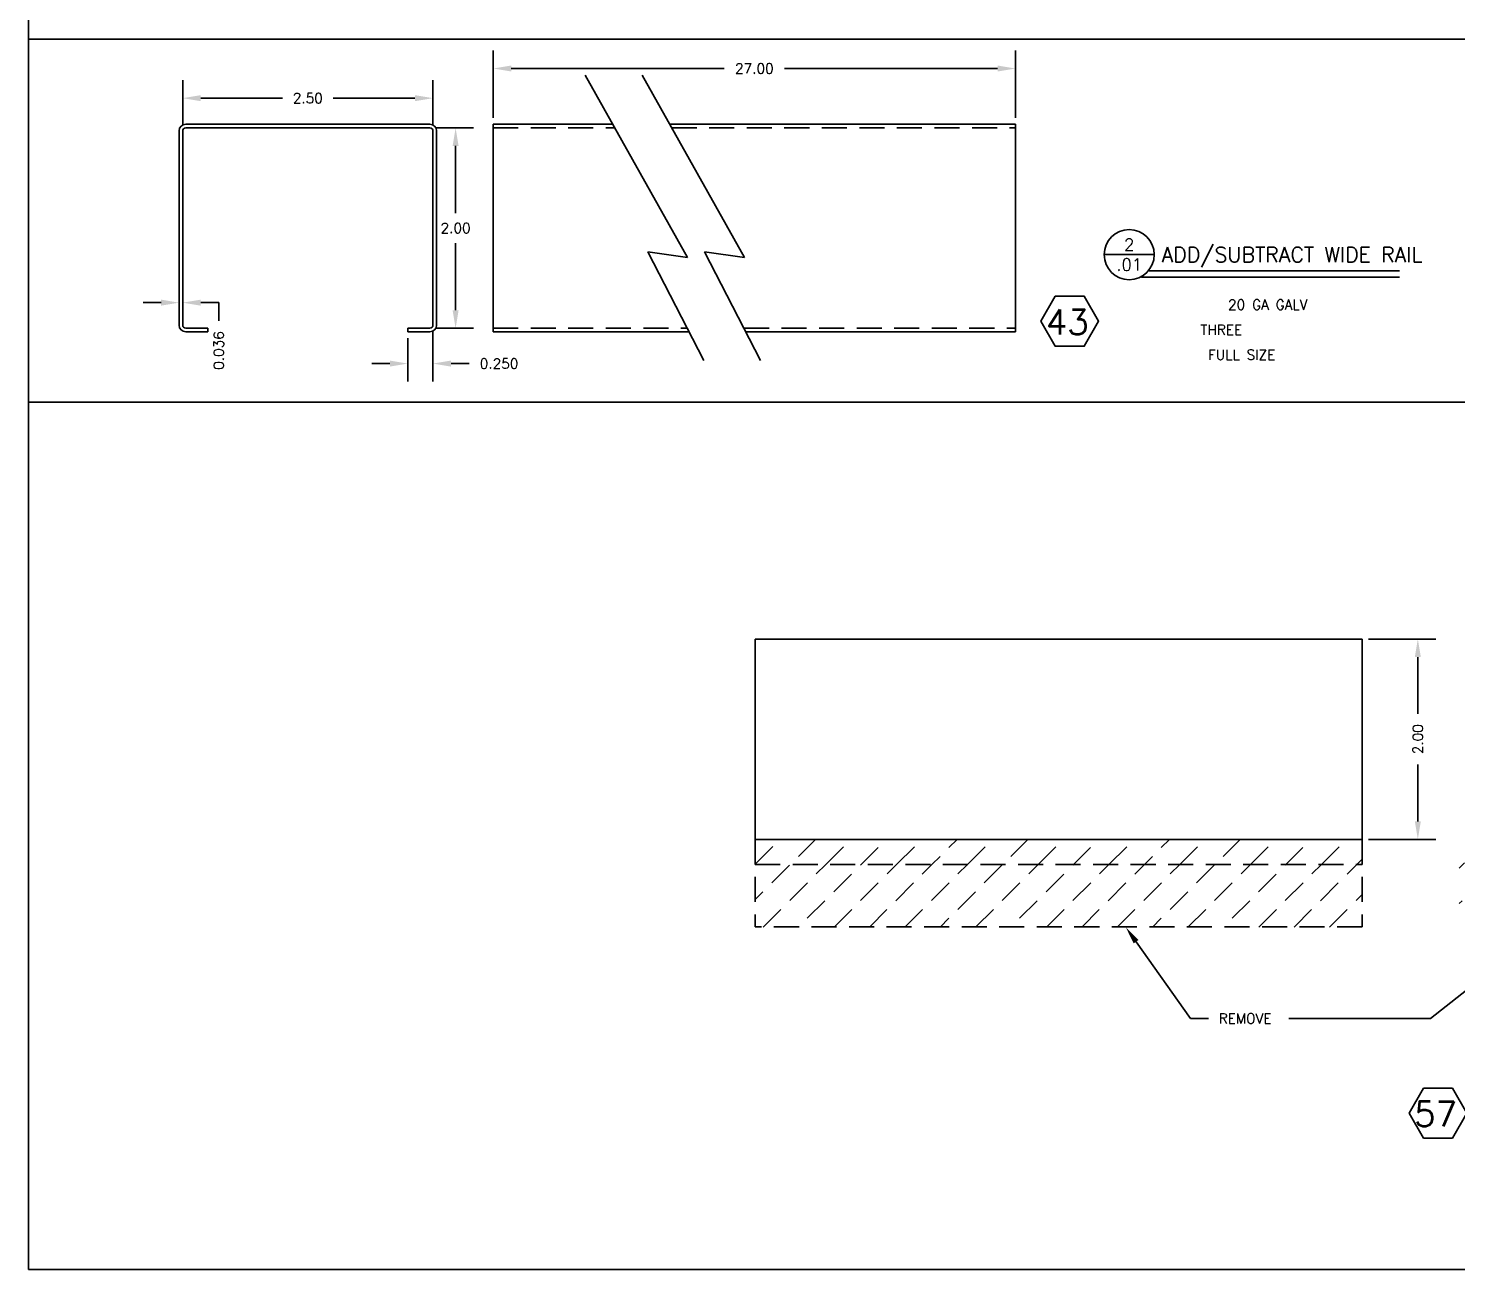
# Model space of a CAD drawing. Extents: x 0 to 33, y 0 to 25.6.
# Drawn here: x 0 to 14.26, y 0 to 12.39 of the extents above; entities that cross this region are included whole.
import ezdxf
from ezdxf.enums import TextEntityAlignment as Align

# ---------------------------------------------------------------- set-up
doc = ezdxf.new("R2010")
doc.units = 0
doc.header["$MEASUREMENT"] = 0
doc.linetypes.add('HIDDEN', pattern=[0.375, 0.25, -0.125])
doc.layers.get('0').update_dxf_attribs({"linetype": 'CONTINUOUS'})
doc.layers.get('DEFPOINTS').update_dxf_attribs({"linetype": 'CONTINUOUS'})
for name, color, linetype in [('BORDER', 5, 'CONTINUOUS'), ('DIM', 1, 'CONTINUOUS'), ('HIDDEN', 6, 'HIDDEN'), ('OBJECT', 3, 'CONTINUOUS'), ('TEXT', 2, 'CONTINUOUS')]:
    doc.layers.add(name, color=color, linetype=linetype)
doc.styles.add('ROMANS', font='romans')
doc.styles.add('SIMPLEX', font='SIMPLEX')
doc.dimstyles.get("Standard").update_dxf_attribs({"dimtxt": 0.18, "dimasz": 0.18, "dimexe": 0.18, "dimexo": 0.0625, "dimgap": 0.09, "dimtad": 0, "dimtih": 1, "dimtoh": 1, "dimdec": 4, "dimzin": 0, "dimdsep": 46, "dimtxsty": 'STANDARD', "dimcen": 0.09, "dimadec": 0, "dimazin": 0, "dimtfac": 1, "dimtdec": 4, "dimtofl": 0, "dimtmove": 0, "dimatfit": 3, "dimfxl": 1, "dimtolj": 1, "dimtzin": 0, "dimarcsym": 0})

# ---------------------------------------------------------------- blocks, each defined once
blk = doc.blocks.new('*D10')
at = {"linetype": 'ByBlock'}
for p, q in [((42.79, 4.315), (42.79, 3.815)), ((42.54, 4.249), (42.54, 3.815)), ((42.36, 3.995), (42.18, 3.995)), ((42.97, 3.995), (43.15, 3.995))]:
    blk.add_line(p, q, dxfattribs=at)
for points in [[(42.36, 4.025), (42.36, 3.965), (42.54, 3.995)], [(42.97, 4.025), (42.97, 3.965), (42.79, 3.995)]]:
    blk.add_solid(points, dxfattribs=at)
at = {"layer": 'DEFPOINTS', "color": 0, "linetype": 'ByBlock'}
for p in [(42.54, 4.312), (42.79, 4.378), (42.79, 3.995)]:
    blk.add_point(p, dxfattribs=at)
at = {"linetype": 'ByBlock', "style": 'SIMPLEX'}
blk.add_text('0.250', height=0.1, dxfattribs=at).set_placement((43.45, 3.995), align=Align.MIDDLE_CENTER)
blk = doc.blocks.new('*D11')
at = {"linetype": 'ByBlock'}
for p, q in [((40.29, 6.381), (40.29, 6.825)), ((42.79, 6.381), (42.79, 6.825)), ((40.47, 6.645), (41.287, 6.645)), ((42.61, 6.645), (41.792, 6.645))]:
    blk.add_line(p, q, dxfattribs=at)
for points in [[(40.47, 6.675), (40.47, 6.615), (40.29, 6.645)], [(42.61, 6.675), (42.61, 6.615), (42.79, 6.645)]]:
    blk.add_solid(points, dxfattribs=at)
at = {"layer": 'DEFPOINTS', "color": 0, "linetype": 'ByBlock'}
for p in [(40.29, 6.645), (40.29, 6.318), (42.79, 6.318)]:
    blk.add_point(p, dxfattribs=at)
at = {"linetype": 'ByBlock', "style": 'SIMPLEX'}
blk.add_text('2.50', height=0.1, dxfattribs=at).set_placement((41.54, 6.645), align=Align.MIDDLE_CENTER)
blk = doc.blocks.new('*D12')
at = {"linetype": 'ByBlock'}
for p, q in [((42.823, 6.348), (43.196, 6.348)), ((43.016, 6.168), (43.016, 5.498)), ((43.016, 4.528), (43.016, 5.198)), ((42.823, 4.348), (43.196, 4.348))]:
    blk.add_line(p, q, dxfattribs=at)
for points in [[(42.986, 6.168), (43.046, 6.168), (43.016, 6.348)], [(42.986, 4.528), (43.046, 4.528), (43.016, 4.348)]]:
    blk.add_solid(points, dxfattribs=at)
at = {"layer": 'DEFPOINTS', "color": 0, "linetype": 'ByBlock'}
for p in [(42.76, 6.348), (43.016, 6.348), (42.76, 4.348)]:
    blk.add_point(p, dxfattribs=at)
at = {"linetype": 'ByBlock', "style": 'SIMPLEX'}
blk.add_text('2.00', height=0.1, dxfattribs=at).set_placement((43.016, 5.348), align=Align.MIDDLE_CENTER)
blk = doc.blocks.new('P-TITLE')
at = {"layer": 'OBJECT'}
for p, q in [((-1.562, -0.638), (-1.062, -0.638)), ((-1.113, -0.8), (1.387, -0.8)), ((1.387, -0.862), (-1.188, -0.862))]:
    blk.add_line(p, q, dxfattribs=at)
blk.add_circle((-1.312, -0.638), 0.25, dxfattribs=at)
at = {"layer": 'OBJECT', "style": 'ROMANS'}
for tag, p in [('NO.', (-1.312, -0.538)), ('PAGE', (-1.312, -0.738))]:
    blk.add_attdef(tag, text='', height=0.12, dxfattribs=at).set_placement(p, align=Align.MIDDLE)
for tag, p, height in [('DESCRIPTION', (-0.988, -0.712), 0.15), ('MATERIAL', (-0.325, -1.188), 0.1), ('#_REQUIRED', (-0.6, -1.438), 0.1), ('SCALE', (-0.525, -1.688), 0.1)]:
    blk.add_attdef(tag, p, '', height=height, dxfattribs=at)
at = {"layer": 'OBJECT', "style": 'ROMANS', "flags": 2}
for tag, p in [('MATERIAL:', (-1.163, -1.188)), ('REQD:', (-1.163, -1.438)), ('SCALE:', (-1.163, -1.688))]:
    blk.add_attdef(tag, p, '', height=0.1, dxfattribs=at)
blk = doc.blocks.new('*D8')
at = {"linetype": 'ByBlock'}
for p, q in [((43.392, 6.447), (43.392, 7.121)), ((48.609, 6.447), (48.609, 7.121)), ((43.572, 6.941), (45.7, 6.941)), ((48.429, 6.941), (46.3, 6.941))]:
    blk.add_line(p, q, dxfattribs=at)
for points in [[(43.572, 6.971), (43.572, 6.911), (43.392, 6.941)], [(48.429, 6.971), (48.429, 6.911), (48.609, 6.941)]]:
    blk.add_solid(points, dxfattribs=at)
at = {"layer": 'DEFPOINTS', "color": 0, "linetype": 'ByBlock'}
for p in [(43.392, 6.941), (43.392, 6.384), (48.609, 6.384)]:
    blk.add_point(p, dxfattribs=at)
at = {"linetype": 'ByBlock', "style": 'SIMPLEX'}
blk.add_text('27.00', height=0.1, dxfattribs=at).set_placement((46, 6.941), align=Align.MIDDLE_CENTER)
blk = doc.blocks.new('*D15')
at = {"linetype": 'ByBlock'}
for p, q in [((12.84, 10.228), (13.513, 10.228)), ((13.333, 10.048), (13.333, 9.481)), ((13.333, 8.408), (13.333, 8.976)), ((12.84, 8.228), (13.513, 8.228))]:
    blk.add_line(p, q, dxfattribs=at)
for points in [[(13.303, 10.048), (13.363, 10.048), (13.333, 10.228)], [(13.303, 8.408), (13.363, 8.408), (13.333, 8.228)]]:
    blk.add_solid(points, dxfattribs=at)
at = {"layer": 'DEFPOINTS', "color": 0, "linetype": 'ByBlock'}
for p in [(12.777, 10.228), (13.333, 10.228), (12.777, 8.228)]:
    blk.add_point(p, dxfattribs=at)
at = {"linetype": 'ByBlock', "style": 'SIMPLEX'}
blk.add_text('2.00', height=0.1, rotation=90, dxfattribs=at).set_placement((13.333, 9.228), align=Align.MIDDLE_CENTER)
blk = doc.blocks.new('*X18')
at = {"color": 0}
for p, q in [((7.258, 7.965), (7.506, 8.213)), ((7.69, 8.043), (7.86, 8.213)), ((7.963, 7.963), (8.213, 8.213)), ((8.317, 7.963), (8.485, 8.132)), ((8.671, 7.963), (8.921, 8.213)), ((9.192, 8.132), (9.274, 8.213)), ((9.378, 7.963), (9.628, 8.213)), ((9.811, 8.043), (9.981, 8.213)), ((10.085, 7.963), (10.335, 8.213)), ((10.438, 7.963), (10.607, 8.132)), ((10.792, 7.963), (11.042, 8.213)), ((11.314, 8.132), (11.395, 8.213)), ((11.499, 7.963), (11.749, 8.213)), ((11.932, 8.043), (12.103, 8.213)), ((12.206, 7.963), (12.456, 8.213)), ((12.56, 7.963), (12.728, 8.132)), ((12.913, 7.963), (13.163, 8.213)), ((15.131, 7.353), (16.006, 8.228)), ((15.556, 8.132), (15.653, 8.228)), ((9.024, 7.963), (9.104, 8.043)), ((11.145, 7.963), (11.225, 8.043)), ((13.267, 7.963), (13.321, 8.017)), ((7.338, 7.338), (7.963, 7.963)), ((7.425, 7.778), (7.601, 7.955)), ((8.043, 7.69), (8.22, 7.867)), ((8.046, 7.338), (8.671, 7.963)), ((8.309, 7.955), (8.317, 7.963)), ((8.753, 7.338), (9.378, 7.963)), ((8.927, 7.867), (9.024, 7.963)), ((9.46, 7.338), (10.085, 7.963)), ((9.546, 7.778), (9.723, 7.955)), ((10.165, 7.69), (10.341, 7.867)), ((10.167, 7.338), (10.792, 7.963)), ((10.43, 7.955), (10.438, 7.963)), ((10.874, 7.338), (11.499, 7.963)), ((11.049, 7.867), (11.145, 7.963)), ((11.581, 7.338), (12.206, 7.963)), ((11.667, 7.778), (11.844, 7.955)), ((12.286, 7.69), (12.463, 7.867)), ((12.288, 7.338), (12.913, 7.963)), ((12.551, 7.955), (12.56, 7.963)), ((13.17, 7.867), (13.267, 7.963)), ((14.289, 7.925), (14.342, 7.978)), ((14.407, 7.69), (14.584, 7.867)), ((14.424, 7.353), (15.049, 7.978)), ((14.672, 7.955), (14.696, 7.978)), ((15.291, 7.867), (15.403, 7.978)), ((15.91, 7.778), (16.087, 7.955)), ((16.088, 7.603), (16.463, 7.978)), ((16.529, 7.69), (16.705, 7.867)), ((16.546, 7.353), (17.171, 7.978)), ((16.794, 7.955), (16.817, 7.978)), ((8.662, 7.601), (8.839, 7.778)), ((10.783, 7.601), (10.96, 7.778)), ((12.905, 7.601), (13.081, 7.778)), ((15.026, 7.601), (15.203, 7.778)), ((17.147, 7.601), (17.289, 7.743)), ((7.258, 7.612), (7.336, 7.69)), ((7.778, 7.425), (7.955, 7.601)), ((9.281, 7.513), (9.458, 7.69)), ((9.899, 7.425), (10.076, 7.601)), ((11.402, 7.513), (11.579, 7.69)), ((12.021, 7.425), (12.198, 7.601)), ((12.995, 7.338), (13.321, 7.664)), ((14.289, 7.572), (14.319, 7.601)), ((15.735, 7.603), (15.822, 7.69)), ((16.263, 7.425), (16.44, 7.601)), ((8.399, 7.338), (8.574, 7.513)), ((9.106, 7.338), (9.192, 7.425)), ((10.52, 7.338), (10.695, 7.513)), ((11.228, 7.338), (11.314, 7.425)), ((12.642, 7.338), (12.816, 7.513)), ((14.778, 7.353), (14.938, 7.513)), ((16.899, 7.353), (17.059, 7.513)), ((17.253, 7.353), (17.289, 7.39))]:
    blk.add_line(p, q, dxfattribs=at)

msp = doc.modelspace()

# ---------------------------------------------------------------- linework, layer by layer
at = {"layer": 'BORDER'}
for p, q in [((0, 0), (0, 21)), ((0, 12.28292), (33, 12.28292)), ((0, 8.65757), (33, 8.65757)), ((0, 0), (33, 0))]:
    msp.add_line(p, q, dxfattribs=at)
at = {"layer": 'DEFPOINTS', "color": 0, "linetype": 'ByBlock'}
for p in [(1.50338, 10.46634), (1.53938, 10.46634)]:
    msp.add_point(p, dxfattribs=at)
at = {"layer": 'DIM'}
for p, q in [((6.58246, 10.10375), (5.55927, 11.92384)), ((7.15089, 10.10375), (6.12771, 11.92384)), ((6.74421, 9.07565), (6.18455, 10.16063)), ((6.18455, 10.16063), (6.58246, 10.10375)), ((7.31264, 9.07565), (6.75299, 10.16063)), ((6.75299, 10.16063), (7.15089, 10.10375))]:
    msp.add_line(p, q, dxfattribs=at)
at = {"layer": 'DIM', "linetype": 'ByBlock'}
for p, q in [((1.32338, 9.65216), (1.14338, 9.65216)), ((1.71938, 9.65216), (1.89938, 9.65216)), ((1.89938, 9.65216), (1.89938, 9.47216))]:
    msp.add_line(p, q, dxfattribs=at)
for points in [[(1.32338, 9.62216), (1.32338, 9.68216), (1.50338, 9.65216)], [(1.71938, 9.62216), (1.71938, 9.68216), (1.53938, 9.65216)]]:
    msp.add_solid(points, dxfattribs=at)
at = {"layer": 'HIDDEN'}
for p, q in [((4.64109, 11.39696), (5.85546, 11.39696)), ((6.4239, 11.39696), (9.8586, 11.39696)), ((4.64109, 9.39696), (6.57847, 9.39696)), ((7.1469, 9.39696), (9.8586, 9.39696)), ((7.25822, 4.29377), (7.25822, 3.41877)), ((13.32072, 4.29377), (13.32072, 3.41877)), ((7.25822, 4.04377), (13.32072, 4.04377)), ((13.32072, 3.41877), (7.25822, 3.41877))]:
    msp.add_line(p, q, dxfattribs=at)
at = {"layer": 'OBJECT'}
for p, q in [((4.00938, 11.43296), (1.56938, 11.43296)), ((4.64109, 11.43296), (5.83522, 11.43296)), ((4.64109, 11.43296), (4.64109, 9.36096)), ((6.40366, 11.43296), (9.8586, 11.43296)), ((9.8586, 9.36096), (9.8586, 11.43296)), ((1.50338, 9.42696), (1.50338, 11.36696)), ((1.53938, 9.42696), (1.53938, 11.36696)), ((4.00938, 11.39696), (1.56938, 11.39696)), ((4.03938, 9.42696), (4.03938, 11.36696)), ((4.07538, 9.42696), (4.07538, 11.36696)), ((1.56938, 9.39696), (1.78938, 9.39696)), ((1.56938, 9.36096), (1.78938, 9.36096)), ((1.78938, 9.36096), (1.78938, 9.39696)), ((4.00938, 9.39696), (3.78938, 9.39696)), ((3.78938, 9.36096), (3.78938, 9.39696)), ((4.00938, 9.36096), (3.78938, 9.36096)), ((4.64109, 9.36096), (6.59704, 9.36096)), ((7.16547, 9.36096), (9.8586, 9.36096)), ((7.25822, 6.29377), (13.32072, 6.29377)), ((7.25822, 6.29377), (7.25822, 4.29377)), ((13.32072, 6.29377), (13.32072, 4.29377)), ((13.32072, 4.29377), (7.25822, 4.29377))]:
    msp.add_line(p, q, dxfattribs=at)
for points in [[(10.25546, 9.71676), (10.11112, 9.46676), (10.25546, 9.21676), (10.54413, 9.21676), (10.68847, 9.46676), (10.54413, 9.71676)], [(13.93416, 1.81129), (13.78982, 1.56129), (13.93416, 1.31129), (14.22283, 1.31129), (14.36717, 1.56129), (14.22283, 1.81129)]]:
    msp.add_lwpolyline(points, close=True, dxfattribs=at)
for centre, radius, start, end in [((1.56938, 11.36696), 0.066, 90, 180), ((4.00938, 11.36696), 0.066, 0, 90), ((1.56938, 11.36696), 0.03, 90, 180), ((4.00938, 11.36696), 0.03, 0, 90), ((1.56938, 9.42696), 0.066, 180, 270), ((1.56938, 9.42696), 0.03, 180, 270), ((4.00938, 9.42696), 0.03, 270, 0), ((4.00938, 9.42696), 0.066, 270, 0)]:
    msp.add_arc(centre, radius, start, end, dxfattribs=at)
at = {"layer": 'TEXT'}
for p, q in [((15.01601, 3.30699), (14.00479, 2.50582)), ((11.06273, 3.27207), (11.60744, 2.50582)), ((11.60744, 2.50582), (11.78744, 2.50582)), ((14.00479, 2.50582), (12.58757, 2.50582))]:
    msp.add_line(p, q, dxfattribs=at)
msp.add_solid([(11.03828, 3.25468), (11.08718, 3.28945), (10.95844, 3.41877)], dxfattribs=at)

# ---------------------------------------------------------------- block references
at = {"layer": 'HIDDEN'}
msp.add_blockref('*X18', (0, -3.91969), dxfattribs=at)
at = {"layer": 'OBJECT'}
ref = msp.add_blockref('P-TITLE', (12.30615, 10.7696), dxfattribs=at)
ref.add_attrib('SCALE', 'FULL SIZE', (11.78115, 9.0821), dxfattribs={"height": 0.1, "style": 'ROMANS'})
ref.add_attrib('#_REQUIRED', 'THREE', (11.70615, 9.33162), dxfattribs={"height": 0.1, "style": 'ROMANS'})
ref.add_attrib('MATERIAL', '20 GA GALV', (11.98115, 9.5821), dxfattribs={"height": 0.1, "style": 'ROMANS'})
ref.add_attrib('NO.', '2', dxfattribs={"height": 0.12, "style": 'ROMANS'}).set_placement((10.99365, 10.2321), align=Align.MIDDLE)
ref.add_attrib('DESCRIPTION', 'ADD/SUBTRACT WIDE RAIL', (11.31865, 10.0571), dxfattribs={"height": 0.15, "style": 'ROMANS'})
ref.add_attrib('PAGE', '.01', dxfattribs={"height": 0.12, "style": 'ROMANS'}).set_placement((10.99365, 10.0321), align=Align.MIDDLE)

# ---------------------------------------------------------------- texts
at = {"layer": 'DIM', "linetype": 'ByBlock', "style": 'SIMPLEX'}
msp.add_text('0.036', height=0.1, rotation=90, dxfattribs=at).set_placement((1.89938, 9.17454), align=Align.MIDDLE_CENTER)
at = {"layer": 'OBJECT', "style": 'SIMPLEX'}
for s, p in [('43', (10.16079, 9.33296)), ('57', (13.83949, 1.42749))]:
    msp.add_text(s, height=0.25, dxfattribs=at).set_placement(p)
at = {"layer": 'TEXT', "style": 'SIMPLEX'}
msp.add_text('REMOVE', height=0.1, dxfattribs=at).set_placement((11.88744, 2.50582), align=Align.MIDDLE_LEFT)

# ---------------------------------------------------------------- dimensions: what is measured, and where the dimension line sits
at = {"layer": 'DIM'}
for base, p1, p2, angle, text, picture, middle in [((4.64109, 11.98991), (9.8586, 11.43296), (4.64109, 11.43296), 180, '27.00', '*D8', (7.24984, 11.98991)), ((1.53938, 11.69352), (4.03938, 11.36696), (1.53938, 11.36696), 180, '2.50', '*D11', (2.78938, 11.69352)), ((4.2654, 11.39696), (4.00938, 9.39696), (4.00938, 11.39696), 90, '2.00', '*D12', (4.2654, 10.39696))]:
    dim = msp.add_linear_dim(base=base, p1=p1, p2=p2, angle=angle, text=text, dimstyle='Standard', dxfattribs=at)
    dim.commit()
    dim.dimension.update_dxf_attribs({"geometry": picture, "text_midpoint": middle, "insert": (-38.75041, 5.0488)})
dim = msp.add_linear_dim(base=(4.03938, 9.04343), p1=(3.78938, 9.36096), p2=(4.03938, 9.42696), angle=180, dimstyle='Standard', dxfattribs=at)
dim.commit()
dim.dimension.update_dxf_attribs({"geometry": '*D10', "text_midpoint": (4.69938, 9.04343), "insert": (-38.75041, 5.0488)})
dim = msp.add_linear_dim(base=(13.87665, 6.29377), p1=(13.32072, 4.29377), p2=(13.32072, 6.29377), angle=90, text='2.00', dimstyle='Standard', dxfattribs=at)
dim.commit()
dim.dimension.update_dxf_attribs({"geometry": '*D15', "text_midpoint": (13.87665, 5.29377), "text_rotation": 90, "insert": (0.5437, -3.93438)})

doc.saveas('drawing.dxf')
